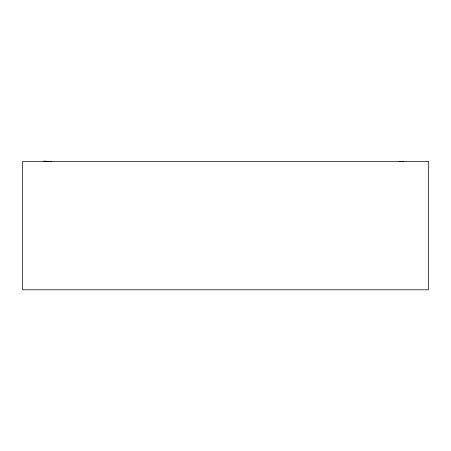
<?xml version="1.0" encoding="UTF-8"?>
<svg xmlns="http://www.w3.org/2000/svg" width="451" height="451" viewBox="0 0 451 451"><rect width="100%" height="100%" fill="white"/><g stroke="black" fill="none" stroke-linecap="round" stroke-linejoin="round"><path stroke-width="0.68" d="M402.687 161.689L403.357 161.684L402.129 161.616M48.048 161.621L47.671 161.672L48.871 161.616M47.953 161.616L48.313 161.689M43.499 161.204L46.707 161.204M50.597 161.661L51.713 161.661M399.287 161.661L400.403 161.661M47.609 161.695A0.857 0.857 0 0 1 48.336 161.695M402.664 161.695A0.857 0.857 0 0 1 403.391 161.695M428.45 161.616L22.55 161.616L22.55 289.796L428.45 289.796L428.45 161.616"/></g></svg>
